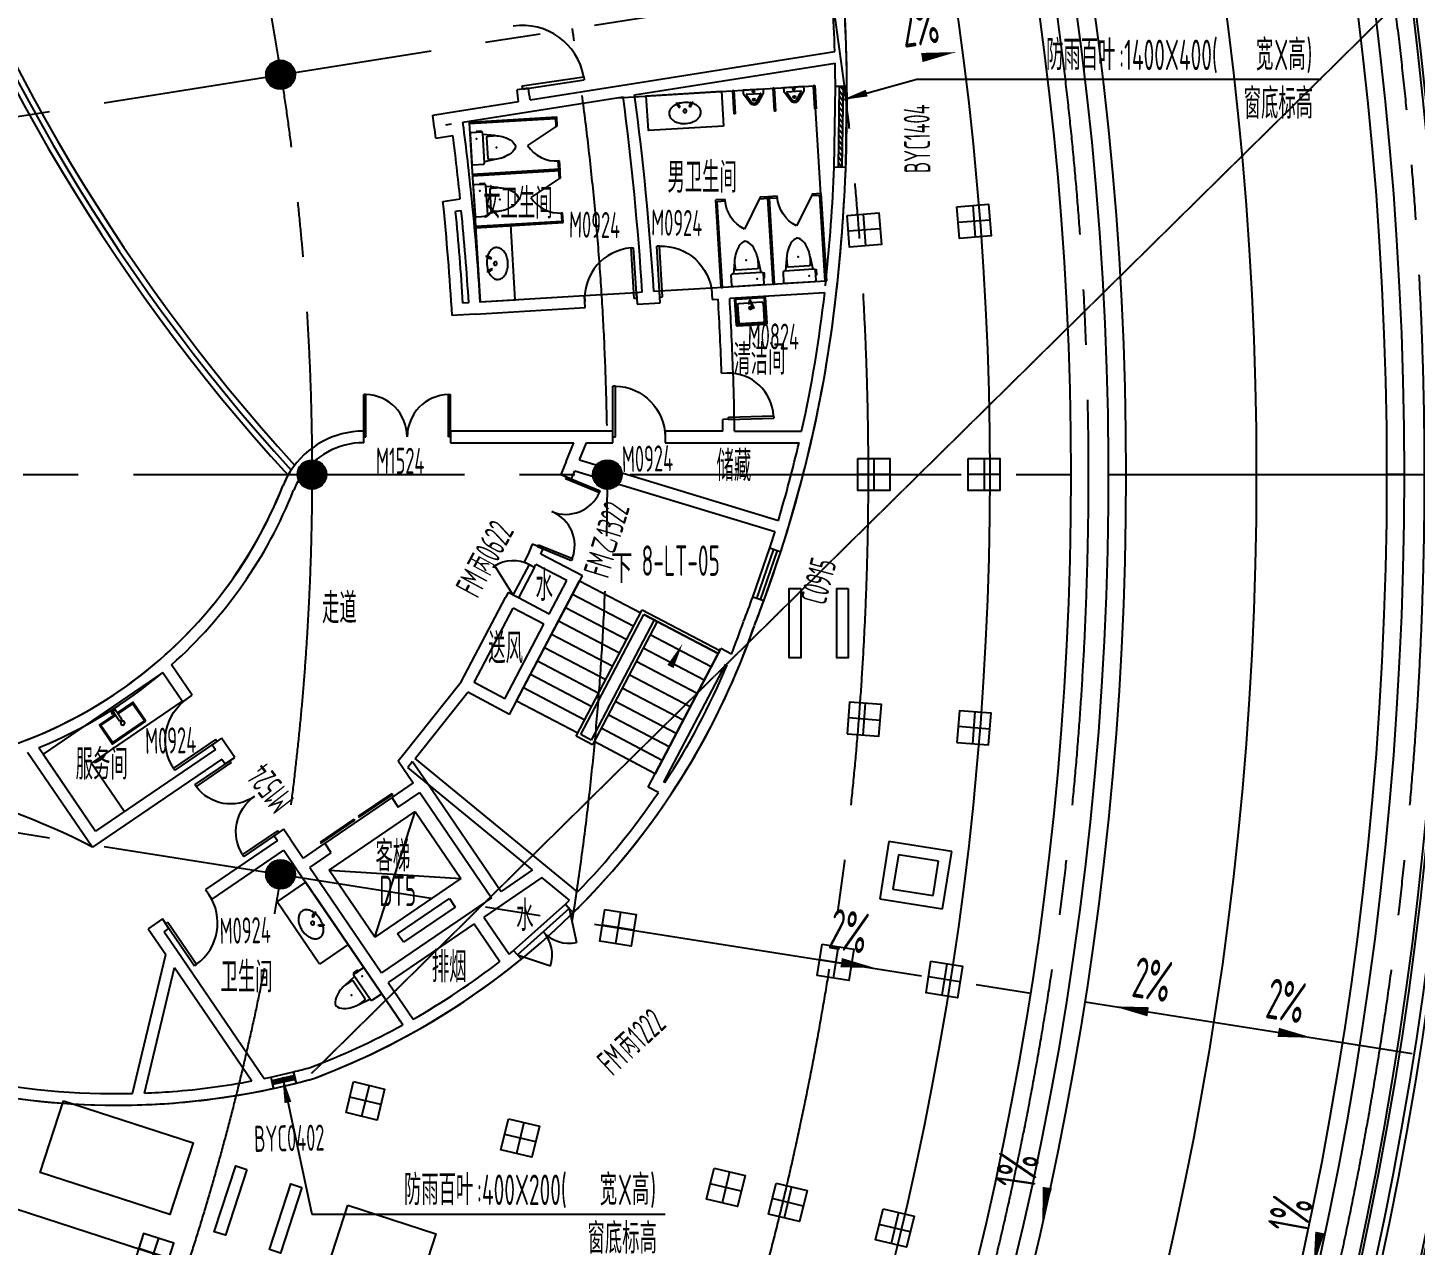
# Model space of a CAD drawing. Extents: x 104132 to 3338343, y -1228862 to 1409848.
# Drawn here: x 768182 to 792132, y 77193 to 98204 of the extents above; entities that cross this region are included whole.
import ezdxf

# ---------------------------------------------------------------- set-up
doc = ezdxf.new("R2010")
doc.units = 0
for name, pattern in [('CENTER', [50.8, 31.75, -6.35, 6.35, -6.35]), ('CENTER2', [28.575, 19.05, -3.175, 3.175, -3.175]), ('DASH', [0.35, 0.25, -0.1])]:
    doc.linetypes.add(name, pattern=pattern)
doc.layers.get('0').update_dxf_attribs({"color": 8})
for name, color, linetype in [('#标注', 8, 'Continuous'), ('#轴线', 8, 'CENTER2'), ('150高门槛', 8, 'Continuous'), ('A-COLS-PLAN-S', 8, 'Continuous'), ('A-FIXT', 8, 'Continuous'), ('A-FLOR-OVHD', 8, 'DASH'), ('A-GLAZ', 8, 'Continuous'), ('A-ROOF', 8, 'Continuous'), ('A-ROOF-DRAN', 8, 'Continuous'), ('A-ROOF-EDGE', 8, 'Continuous'), ('C-NAME', 8, 'Continuous'), ('DIM_LEAD', 8, 'Continuous'), ('DIM_SYMB', 8, 'Continuous'), ('DOTE', 8, 'CENTER'), ('EVTR', 8, 'Continuous'), ('PUB_HATCH', 8, 'Continuous'), ('STAIR', 8, 'Continuous'), ('WALL', 8, 'Continuous'), ('WINDOW', 8, 'Continuous'), ('WINDOW_TEXT', 8, 'Continuous'), ('分水线', 8, 'Continuous'), ('女儿墙', 8, 'Continuous'), ('建-屋面看线', 8, 'Continuous'), ('建-标字-设备', 8, 'Continuous'), ('建-洁具', 8, 'Continuous'), ('柱础', 8, 'Continuous'), ('设备基础', 8, 'Continuous')]:
    doc.layers.add(name, color=color, linetype=linetype)
doc.layers.add('结构板边线', color=8, linetype='Continuous', plot=False)
doc.styles.add('_TCH_DIM', font='SIMPLEX', dxfattribs={"bigfont": 'GBCBIG'})
doc.styles.add('XD2008', font='xd-hzs.shx', dxfattribs={"width": 0.7, "bigfont": 'xd-hztxt.shx'})

# ---------------------------------------------------------------- blocks, each defined once
blk = doc.blocks.new('轴网20240313')
at = {"layer": '#标注', "ltscale": 300}
blk.add_circle((571467.9, -147345.9), 64700, dxfattribs=at)
at = {"layer": '#轴线', "ltscale": 300}
for p, q in [((586579.5, -144952.4), (638334.4, -136755.3)), ((586767.9, -147345.9), (639167.9, -147345.9)), ((586579.5, -149739.3), (638334.4, -157936.5)), ((586019, -152073.9), (635854.4, -168266.3))]:
    blk.add_line(p, q, dxfattribs=at)
for radius in [64700, 63300, 57500, 53700, 44100]:
    blk.add_circle((571467.9, -147345.9), radius, dxfattribs=at)
blk.add_arc((571467.9, -147345.9), 49200, 351, 9, dxfattribs=at)
blk = doc.blocks.new('_YZH')
blk.add_circle((0, 0), 0.5)
at = {"layer": 'PUB_HATCH', "const_width": 0.5}
blk.add_lwpolyline([(-0.25, 0, 1), (0.25, 0, 1)], format="xyb", close=True, dxfattribs=at)
blk = doc.blocks.new('ftttzhuw')
at = {"layer": 'A-COLS-PLAN-S', "xscale": 500, "yscale": 500, "zscale": 500}
for p in [(865025, -340447), (865568, -347346), (870668, -347346), (865025, -354245)]:
    blk.add_blockref('_YZH', p, dxfattribs=at)
blk = doc.blocks.new('$lvtry$00000206')
for points in [[(-253, -220, -0.414214), (-275, -198), (-275, -22, -0.414214), (-253, 0), (253, 0, -0.414214), (275, -22), (275, -198, -0.414214), (253, -220)], [(181, -286), (-181, -286, 0.39219), (-201, -305), (-202, -326), (-204, -363), (-205, -398), (-204, -429), (-201, -459), (-197, -488), (-189, -518), (-180, -550), (-168, -584), (-153, -619), (-135, -654), (-114, -687), (-90, -717), (-63, -741), (-33, -760), (-12, -767, 0.15433), (12, -767), (33, -760), (63, -741), (90, -717), (114, -687), (135, -654), (153, -619), (168, -584), (180, -550), (189, -518), (197, -488), (201, -459), (204, -429), (205, -398), (204, -363), (202, -326), (201, -305, 0.39219)]]:
    blk.add_lwpolyline(points, format="xyb", close=True)
blk.add_lwpolyline([(-275, -120), (-297, -120), (-297, -200), (-275, -200)], close=True)
for points in [[(-205, -428), (-235, -220)], [(205, -428), (235, -220)]]:
    blk.add_lwpolyline(points)
for p in [(-166, -109), (1, -443)]:
    blk.add_point(p)
blk = doc.blocks.new('$TCHSYS$APDOOR2D')
blk.add_line((0.5, 0), (0, 0.866))
blk.add_arc((0.5, 0), 1, 120, 180)
blk = doc.blocks.new('A$C56F85882_M_F')
at = {"layer": 'A-FIXT'}
for p, q in [((-925, 1512), (-925, 0)), ((-900, 1512), (-925, 1512)), ((-900, 1512), (-900, 25)), ((-25, 1512), (-25, 25)), ((0, 1512), (-25, 1512)), ((0, 1512), (0, 0)), ((-762, 25), (-900, 25)), ((-762, 0), (-762, 25)), ((-25, 25), (-162, 25)), ((-162, 25), (-162, 0)), ((-925, 0), (-762, 0)), ((-162, 0), (0, 0))]:
    blk.add_line(p, q, dxfattribs=at)
at = {"layer": 'A-FIXT', "xscale": -1}
blk.add_blockref('$lvtry$00000206', (-462, 1512), dxfattribs=at)
at = {"layer": 'A-FIXT', "xscale": -600, "yscale": -600, "zscale": 25, "rotation": 180.0000000007115}
blk.add_blockref('$TCHSYS$APDOOR2D', (-462, 12), dxfattribs=at)
blk = doc.blocks.new('A$C56F85882')
at = {"layer": 'A-FIXT'}
for p, q in [((0, 1512), (0, 0)), ((25, 1512), (0, 1512)), ((25, 1512), (25, 25)), ((900, 1512), (900, 25)), ((925, 1512), (900, 1512)), ((925, 1512), (925, 0)), ((162, 25), (25, 25)), ((162, 0), (162, 25)), ((900, 25), (762, 25)), ((762, 25), (762, 0)), ((0, 0), (162, 0)), ((762, 0), (925, 0))]:
    blk.add_line(p, q, dxfattribs=at)
blk.add_blockref('$lvtry$00000206', (462, 1512), dxfattribs=at)
at = {"layer": 'A-FIXT', "xscale": -600, "yscale": 600, "zscale": 25, "rotation": 359.9999999992885}
blk.add_blockref('$TCHSYS$APDOOR2D', (462, 12), dxfattribs=at)
blk = doc.blocks.new('$lvtry$00000221')
for p, q in [((-124, -91), (-43, -216)), ((-116, -76), (116, -76)), ((43, -216), (124, -91))]:
    blk.add_line(p, q)
blk.add_lwpolyline([(69, -231, -0.57735), (-69, -231), (-162, -88, -0.145378), (-170, -61), (-170, 0), (170, 0), (170, -61, -0.145378), (162, -88)], format="xyb", close=True)
for centre, radius in [((0, -177), 20), ((0, -38), 17.7)]:
    blk.add_circle(centre, radius)
for centre, radius, start, end in [((-116, -86), 10, 90, 213.0863), ((0, -191), 50, 210, 330), ((116, -86), 10, 326.9137, 90)]:
    blk.add_arc(centre, radius, start, end)
for p in [(0, -38), (0, -177)]:
    blk.add_point(p)
blk = doc.blocks.new('A$C206F0229')
at = {"layer": '建-洁具'}
for p, q in [((0, 25), (400, 25)), ((0, 25), (0, 0)), ((400, 25), (400, 0)), ((0, 0), (400, 0))]:
    blk.add_line(p, q, dxfattribs=at)
at = {"layer": '建-洁具', "extrusion": (0, 0, -1), "xscale": -1, "zscale": -1, "rotation": 269.9999999999999}
blk.add_blockref('$lvtry$00000221', (0, 362), dxfattribs=at)
blk = doc.blocks.new('A$C346B0DA7')
for p, q in [((59, 99), (138, 146)), ((59, 99), (71, 79)), ((71, 79), (150, 126)), ((138, 146), (150, 126)), ((59, -99), (71, -79)), ((59, -99), (138, -146)), ((71, -79), (150, -126)), ((150, -126), (138, -146))]:
    blk.add_line(p, q)
for points in [[(124, 138, 0.012883), (119, 150, 0.028735), (103, 183, 0.038584), (81, 215, 0.043635), (58, 239, 0.046948), (30, 260, 0.060002), (3, 271, 0.075785), (-27, 275, 0.060889), (-62, 271, 0.054586), (-94, 259, 0.054379), (-122, 240, 0.038321), (-146, 217, 0.035303), (-168, 189, 0.040035), (-185, 157, 0.032621), (-200, 118, 0.024635), (-211, 77, 0.053768), (-218, -1), (-216, -39), (-211, -76, 1826.718919)], [(124, 138, 0.012883), (119, 150, 0.028735), (103, 183, 0.038584), (81, 215, 0.043635), (58, 239, 0.046948), (30, 260, 0.060002), (3, 271, 0.075785), (-27, 275, 0.060889), (-62, 271, 0.054586), (-94, 259, 0.054379), (-122, 240, 0.038321), (-146, 217, 0.035303), (-168, 189, 0.040035), (-185, 157, 0.032621), (-200, 118, 0.024635), (-211, 77, 0.053768), (-218, -1), (-216, -39), (-211, -76, 1826.718919)], [(124, 138, 0.012883), (119, 150, 0.028735), (103, 183, 0.038584), (81, 215, 0.043635), (58, 239, 0.046948), (30, 260, 0.060002), (3, 271, 0.075785), (-27, 275, 0.060889), (-62, 271, 0.054586), (-94, 259, 0.054379), (-122, 240, 0.038321), (-146, 217, 0.035303), (-168, 189, 0.040035), (-185, 157, 0.032621), (-200, 118, 0.024635), (-211, 77, 0.053768), (-218, -1), (-216, -39), (-211, -76, 1826.718919)], [(124, 138, 0.012883), (119, 150, 0.028735), (103, 183, 0.038584), (81, 215, 0.043635), (58, 239, 0.046948), (30, 260, 0.060002), (3, 271, 0.075785), (-27, 275, 0.060889), (-62, 271, 0.054586), (-94, 259, 0.054379), (-122, 240, 0.038321), (-146, 217, 0.035303), (-168, 189, 0.040035), (-185, 157, 0.032621), (-200, 118, 0.024635), (-211, 77, 0.053768), (-218, -1), (-216, -39), (-211, -76, 1826.718919)], [(132, -115, 0.025128), (138, -85, 0.042673), (146, 0), (144, 42, 0.021447), (138, 85, 0.025126), (132, 115)], [(132, -115, 0.025128), (138, -85, 0.042673), (146, 0), (144, 42, 0.021447), (138, 85, 0.025126), (132, 115)], [(132, -115, 0.025128), (138, -85, 0.042673), (146, 0), (144, 42, 0.021447), (138, 85, 0.025126), (132, 115)], [(132, -115, 0.025128), (138, -85, 0.042673), (146, 0), (144, 42, 0.021447), (138, 85, 0.025126), (132, 115)], [(-211, -76, 0.02503), (-200, -118, 0.032621), (-185, -157, 0.040035), (-168, -189, 0.035303), (-146, -217, 0.038321), (-122, -240, 0.054379), (-94, -259, 0.054586), (-62, -271, 0.060889), (-27, -275, 0.075785), (3, -271, 0.060002), (30, -260, 0.046948), (58, -239, 0.043635), (81, -215, 0.038584), (103, -183, 0.028735), (119, -150, 0.012881), (124, -138)], [(-211, -76, 0.02503), (-200, -118, 0.032621), (-185, -157, 0.040035), (-168, -189, 0.035303), (-146, -217, 0.038321), (-122, -240, 0.054379), (-94, -259, 0.054586), (-62, -271, 0.060889), (-27, -275, 0.075785), (3, -271, 0.060002), (30, -260, 0.046948), (58, -239, 0.043635), (81, -215, 0.038584), (103, -183, 0.028735), (119, -150, 0.012881), (124, -138)], [(-211, -76, 0.02503), (-200, -118, 0.032621), (-185, -157, 0.040035), (-168, -189, 0.035303), (-146, -217, 0.038321), (-122, -240, 0.054379), (-94, -259, 0.054586), (-62, -271, 0.060889), (-27, -275, 0.075785), (3, -271, 0.060002), (30, -260, 0.046948), (58, -239, 0.043635), (81, -215, 0.038584), (103, -183, 0.028735), (119, -150, 0.012881), (124, -138)], [(-211, -76, 0.02503), (-200, -118, 0.032621), (-185, -157, 0.040035), (-168, -189, 0.035303), (-146, -217, 0.038321), (-122, -240, 0.054379), (-94, -259, 0.054586), (-62, -271, 0.060889), (-27, -275, 0.075785), (3, -271, 0.060002), (30, -260, 0.046948), (58, -239, 0.043635), (81, -215, 0.038584), (103, -183, 0.028735), (119, -150, 0.012881), (124, -138)]]:
    blk.add_lwpolyline(points, format="xyb")
blk.add_lwpolyline([(-29, 0, 0.414221), (0, -29, 0.414221), (29, 0, 0.414221), (0, 29, 0.414221)], format="xyb", close=True)
blk.add_lwpolyline([(-29, 0, 0.414221), (0, -29, 0.414221), (29, 0, 0.414221), (0, 29, 0.414221)], format="xyb", close=True)
blk.add_lwpolyline([(-29, 0, 0.414221), (0, -29, 0.414221), (29, 0, 0.414221), (0, 29, 0.414221)], format="xyb", close=True)
blk.add_lwpolyline([(-29, 0, 0.414221), (0, -29, 0.414221), (29, 0, 0.414221), (0, 29, 0.414221)], format="xyb", close=True)
blk = doc.blocks.new('07018_D1.01$0$sink_700')
for points in [[(-42990431, -29218482), (-42990031, -29218482), (-42990031, -29218809)], [(-42990031, -29218855), (-42990031, -29219182), (-42990431, -29219182), (-42990431, -29218482)], [(-42990411, -29218502), (-42990051, -29218502), (-42990051, -29218809)], [(-42990051, -29218855), (-42990051, -29219162), (-42990411, -29219162), (-42990411, -29218502)]]:
    blk.add_lwpolyline(points)
for points in [[(-42990170, -29218855), (-42990170, -29218809), (-42989968, -29218809), (-42989968, -29218855)], [(-42990004, -29218888), (-42990004, -29218855), (-42989970, -29218855), (-42989970, -29218888)], [(-42989989, -29218888), (-42989985, -29218888), (-42989985, -29218873), (-42989989, -29218873)]]:
    blk.add_lwpolyline(points, close=True)
for radius in [35, 32.5]:
    blk.add_circle((-42990231, -29218832), radius)
blk = doc.blocks.new('A$C2cc478ce')
blk.add_lwpolyline([(0, 0), (0, 550), (550, 550), (550, 0)], close=True)
for points in [[(275, 550), (275, 0)], [(0, 275), (550, 275)]]:
    blk.add_lwpolyline(points)
blk = doc.blocks.new('wdmqzc')
at = {"layer": '柱础'}
for p, rotation in [((41160, 316), 274.4999999999978), ((39266, 166), 274.4999999999978), ((39453, -4032), 270), ((41353, -4032), 270), ((35083, -11814), 260.9999999999978), ((38837, -12409), 260.9999999999978), ((40713, -12706), 260.9999999999978), ((30745, -14784), 256.499999999998), ((33419, -15426), 256.499999999998), ((36968, -16278), 256.499999999998), ((38038, -16535), 256.499999999998), ((39885, -16979), 256.499999999998)]:
    blk.add_blockref('A$C2cc478ce', p, dxfattribs=dict(at, rotation=rotation))
for p, xscale, rotation in [((39266, -8781), -0.9999999999999976, 265.4999999999978), ((41160, -8930), -0.9999999999999976, 265.4999999999978), ((26952, -17926), -0.9999999999999988, 251.999999999998)]:
    blk.add_blockref('A$C2cc478ce', p, dxfattribs=dict(at, xscale=xscale, rotation=rotation))
blk = doc.blocks.new('$DorLib2D$00000002')
for p, q in [((-0.5, 0), (-0.5, 0.4875)), ((-0.475, 0.4875), (-0.5, 0.4875)), ((-0.475, 0), (-0.475, 0.4875)), ((0.475, 0), (0.475, 0.4875)), ((0.475, 0.4875), (0.5, 0.4875)), ((0.5, 0), (0.5, 0.4875)), ((-0.5, 0), (-0.475, 0)), ((0.5, 0), (0.475, 0))]:
    blk.add_line(p, q)
for centre, start, end in [((-0.4875, 0), 0, 88.53072), ((0.4875, 0), 91.46928, 180)]:
    blk.add_arc(centre, 0.4875, start, end)
blk = doc.blocks.new('$DorLib2D$00000001')
for p, q in [((0.45, 0.975), (0.5, 0.975)), ((0.45, 0), (0.45, 0.975)), ((0.5, 0), (0.5, 0.975)), ((0.5, 0), (0.45, 0))]:
    blk.add_line(p, q)
blk.add_arc((0.475, 0), 0.975, 91.4693, 180)
blk = doc.blocks.new('$lvtry$00000190')
for p, q in [((-220, -119, 0), (-220, -428, 0)), ((-25, -99, 0), (-199, -99, 0)), ((-16, -64, 0), (-29, -112, 0)), ((-13, -117, 0), (-29, -112, 0)), ((-16, -64, 0), (-1, -69, 0)), ((-1, -69, 0), (-13, -117, 0)), ((3, -99, 0), (-9, -99, 0)), ((-3, -84, 0), (42, -201, 0)), ((13, -78, 0), (58, -194, 0)), ((201, -99, 0), (21, -99, 0)), ((58, -194, 0), (42, -201, 0)), ((221, -119, 0), (221, -428, 0)), ((201, -448, 0), (-199, -448, 0))]:
    blk.add_line(p, q)
at = {"elevation": 0}
for points in [[(-243, 0), (243, 0, -0.414214), (263, -20), (263, -466, -0.414214), (243, -486), (-243, -486, -0.414214), (-263, -466), (-263, -20, -0.414214)], [(-244, -450), (-244, -36, -0.414214), (-224, -16), (225, -16, -0.414214), (246, -36), (246, -450, -0.414214), (225, -470), (-224, -470, -0.414214)]]:
    blk.add_lwpolyline(points, format="xyb", close=True, dxfattribs=at)
for radius in [24.2, 19.3]:
    blk.add_circle((1, -184, 0), radius)
for centre, radius, start, end in [((-199, -119, 0), 20.2, 90, 180), ((-1, -69, 0), 15.9, 254.4287, 164.4287), ((201, -119, 0), 20.2, 0, 90), ((-199, -428, 0), 20.2, 180, 270), ((201, -428, 0), 20.2, 270, 0)]:
    blk.add_arc(centre, radius, start, end)
for p in [(-1, -69, 0), (1, -184, 0)]:
    blk.add_point(p)
blk = doc.blocks.new('$DORLIB2D$00000127')
for points in [[(-0.533, 0.795), (-0.533, 0.69)], [(-0.033, 0.795), (-0.533, 0.795)], [(-0.033, 0.69), (-0.533, 0.69)], [(-0.033, 0.795), (-0.033, 0.69)], [(0.533, 0.795), (0.033, 0.795)], [(0.033, 0.795), (0.033, 0.69)], [(0.533, 0.69), (0.033, 0.69)], [(0.533, 0.795), (0.533, 0.69)], [(0.5, 0.5), (-0.5, 0.5)]]:
    blk.add_lwpolyline(points)
blk = doc.blocks.new('$DorLib2D$00000231')
for p, q in [((-0.5, 0), (-0.25, 0.433)), ((0.5, 0), (0.25, 0.433))]:
    blk.add_line(p, q)
for centre, start, end in [((-0.5, 0), 0, 60), ((0.5, 0), 120, 180)]:
    blk.add_arc(centre, 0.5, start, end)
blk = doc.blocks.new('$WINLIB2D$00000039')
for points in [[(-0.5, 0.5), (-0.5, -0.5)], [(0.5, 0.5), (-0.5, 0.5)], [(0.5, -0.5), (0.5, 0.5)], [(-0.5, 0.167), (0.5, 0.167)], [(-0.452, -0.167), (-0.5, 0.084)], [(-0.384, -0.167), (-0.448, 0.167)], [(-0.316, -0.167), (-0.38, 0.167)], [(-0.248, -0.167), (-0.312, 0.167)], [(-0.18, -0.167), (-0.244, 0.167)], [(-0.112, -0.167), (-0.176, 0.167)], [(-0.044, -0.167), (-0.108, 0.167)], [(0.024, -0.167), (-0.04, 0.167)], [(0.092, -0.167), (0.028, 0.167)], [(0.16, -0.167), (0.096, 0.167)], [(0.228, -0.167), (0.164, 0.167)], [(0.296, -0.167), (0.232, 0.167)], [(0.364, -0.167), (0.3, 0.167)], [(0.432, -0.167), (0.368, 0.167)], [(0.5, -0.167), (0.436, 0.167)], [(-0.5, -0.167), (0.5, -0.167)], [(0.5, -0.5), (-0.5, -0.5)]]:
    blk.add_lwpolyline(points)
blk = doc.blocks.new('$DorLib2D$00000228')
blk.add_line((0.5, 0), (0, 0.866))
blk.add_arc((0.5, 0), 1, 120, 180)
blk = doc.blocks.new('$WINLIB2D$00000001')
for points in [[(-0.5, 0.5), (-0.5, -0.5)], [(-0.5, 0.5), (0.5, 0.5)], [(0.5, -0.5), (0.5, 0.5)], [(0.5, 0.167), (-0.5, 0.167)], [(0.5, -0.167), (-0.5, -0.167)], [(-0.5, -0.5), (0.5, -0.5)]]:
    blk.add_lwpolyline(points)

msp = doc.modelspace()

# ---------------------------------------------------------------- linework, layer by layer
at = {"layer": '150高门槛'}
for points in [[(776930, 88896), (776651, 88365), (776563, 88412), (776841, 88943)], [(776568, 82277), (777463, 83077), (777529, 83003), (776635, 82202)]]:
    msp.add_lwpolyline(points, close=True, dxfattribs=at)
at = {"layer": 'A-FIXT'}
for p, q in [((781766, 97205), (781741, 97204)), ((781741, 97204), (781765, 96804)), ((781766, 97205), (781790, 96806)), ((781790, 96806), (781765, 96804))]:
    msp.add_line(p, q, dxfattribs=at)
for points in [[(778361, 96997), (781753, 97204)], [(781753, 97204), (781960, 93832)], [(775804, 96563), (775994, 93467)], [(770512, 87078), (768446, 85670), (769354, 84338)], [(770850, 86582), (769280, 85512), (769850, 84676)], [(774658, 80995), (773138, 83226)]]:
    msp.add_lwpolyline(points, dxfattribs=at)
for points in [[(780193, 96508), (778895, 96428), (778859, 97027), (780156, 97107)], [(776513, 94802), (776592, 93504), (775994, 93467), (775914, 94765)], [(773217, 82044), (772485, 83118), (772981, 83456), (773713, 82382)]]:
    msp.add_lwpolyline(points, close=True, dxfattribs=at)
at = {"layer": 'A-FLOR-OVHD', "ltscale": 5}
msp.add_line((773087, 80165), (815313, 121784), dxfattribs=at)
at = {"layer": 'A-GLAZ'}
for radius, start, end in [(32750, 173.6318, 222.3682), (32650, 173.6829, 222.3171), (32550, 173.7214, 222.2786)]:
    msp.add_arc((796871, 112550), radius, start, end, dxfattribs=at)
at = {"layer": 'A-ROOF'}
for radius in [64000, 63600, 57200, 55800]:
    msp.add_circle((728988, 90493), radius, dxfattribs=at)
at = {"layer": 'A-ROOF-DRAN'}
for radius in [62950, 62650, 58150]:
    msp.add_circle((728988, 90493), radius, dxfattribs=at)
for start, end in [(71.70287, 323.55602), (331.36515, 71.40574)]:
    msp.add_arc((728988, 90493), 57850, start, end, dxfattribs=at)
at = {"layer": 'A-ROOF-EDGE'}
msp.add_circle((728988, 90493), 65000, dxfattribs=at)
at = {"layer": 'DIM_LEAD'}
for p, q in [((782230, 96957), (783527, 97316)), ((783527, 97316), (790510, 97316)), ((772579, 80097), (773088, 77730)), ((773088, 77730), (779182, 77730))]:
    msp.add_line(p, q, dxfattribs=at)
for points in [[(782230, 96957, 0, 120, 0), (782664, 97077, 0, 0, 0)], [(772579, 80097, 0, 120, 0), (772673, 79657, 0, 0, 0)]]:
    msp.add_lwpolyline(points, format="xyseb", dxfattribs=at)
at = {"layer": 'DIM_SYMB'}
for points in [[(783085, 97606, 0, 0, 0), (784208, 97784, 0, 160, 0), (783615, 97690, 0, 0, 0)], [(778322, 88482, 0, 0, 0), (776861, 85697, 0, 0, 0), (778145, 85024, 0, 0, 0), (779485, 87578, 0, 120, 0), (779276, 87180, 0, 0, 0)], [(781691, 82154, 0, 0, 0), (782814, 81976, 0, 160, 0), (782222, 82070, 0, 0, 0)], [(788051, 81138, 0, 0, 0), (786928, 81316, 0, 160, 0), (787521, 81222, 0, 0, 0)], [(789237, 80951, 0, 0, 0), (790359, 80773, 0, 160, 0), (789767, 80867, 0, 0, 0)], [(785925, 79177, 0, 0, 0), (785695, 77595, 0, 160, 0), (785781, 78188, 0, 0, 0)], [(790666, 78395, 0, 0, 0), (790377, 76823, 0, 160, 0), (790485, 77413, 0, 0, 0)]]:
    msp.add_lwpolyline(points, format="xyseb", dxfattribs=at)
at = {"layer": 'EVTR'}
for p, q in [((773383, 83665), (774870, 84679)), ((774171, 82508), (774870, 84679)), ((774870, 84679), (775659, 83522)), ((774171, 82508), (773383, 83665)), ((773383, 83665), (775659, 83522)), ((775659, 83522), (774171, 82508)), ((774567, 82566), (775460, 83175)), ((775460, 83175), (775558, 83030)), ((775558, 83030), (774666, 82422)), ((774666, 82422), (774567, 82566))]:
    msp.add_line(p, q, dxfattribs=at)
at = {"layer": 'STAIR'}
for p, q in [((776621, 86586), (777708, 88658)), ((777708, 88658), (778762, 88105)), ((777587, 88427), (778641, 87874)), ((777466, 88197), (778520, 87644)), ((777647, 85979), (778790, 88158)), ((778790, 88158), (780127, 87456)), ((777346, 87967), (778399, 87414)), ((777728, 86005), (778815, 88077)), ((777728, 86005), (778815, 88077)), ((778992, 87984), (777905, 85912)), ((778992, 87984), (777905, 85912)), ((779045, 87956), (777930, 85831)), ((778815, 88077), (780099, 87403)), ((778992, 87984), (778815, 88077)), ((779045, 87956), (778992, 87984)), ((779045, 87956), (778992, 87984)), ((780099, 87403), (779045, 87956)), ((777225, 87737), (778279, 87184)), ((779978, 87173), (778924, 87726)), ((777104, 87506), (778158, 86954)), ((779857, 86943), (778804, 87496)), ((780127, 87456), (780099, 87403)), ((776983, 87276), (778037, 86723)), ((779737, 86712), (778683, 87265)), ((780099, 87403), (779012, 85331)), ((776862, 87046), (777916, 86493)), ((779616, 86482), (778562, 87035)), ((776742, 86816), (777795, 86263)), ((779495, 86252), (778441, 86805)), ((776621, 86586), (777675, 86033)), ((779374, 86022), (778320, 86575)), ((779253, 85792), (778200, 86344)), ((777905, 85912), (777728, 86005)), ((779133, 85561), (778079, 86114)), ((777930, 85831), (777647, 85979)), ((779012, 85331), (777958, 85884))]:
    msp.add_line(p, q, dxfattribs=at)
at = {"layer": 'WALL'}
for p, q in [((778530, 97226), (782111, 97793)), ((778657, 97044), (782117, 97592)), ((776825, 97160), (776627, 97130)), ((776783, 96747), (778460, 97013)), ((776853, 96961), (778530, 97226)), ((782123, 97196), (782323, 97193)), ((775566, 96757), (776655, 96929)), ((775173, 96694), (775566, 96757)), ((775397, 96527), (775496, 96543)), ((775397, 96527), (775496, 96543)), ((775397, 96527), (775397, 96527)), ((775496, 96543), (775496, 96543)), ((775693, 96574), (776783, 96747)), ((775225, 96298), (775521, 96345)), ((782302, 95793), (782102, 95796)), ((775349, 95204), (775646, 95251)), ((775567, 95036), (775666, 95051)), ((779088, 93657), (778988, 93650)), ((779100, 93457), (779088, 93657)), ((780186, 93724), (779986, 93712)), ((779986, 93712), (779998, 93512)), ((781960, 93832), (780186, 93724)), ((775794, 93455), (775694, 93449)), ((777790, 93577), (775994, 93467)), ((777802, 93378), (777790, 93577)), ((778788, 93638), (778688, 93632)), ((778688, 93632), (778701, 93433)), ((778701, 93433), (778900, 93445)), ((778900, 93445), (779100, 93457)), ((779998, 93512), (780098, 93518)), ((781938, 93630), (780298, 93530)), ((775906, 93262), (775507, 93237)), ((775906, 93262), (777802, 93378)), ((780158, 92242), (780358, 92247)), ((780379, 91447), (780179, 91442)), ((773981, 91043), (773981, 91243)), ((777759, 91243), (775481, 91243)), ((775481, 91243), (775481, 91043)), ((775481, 91043), (777610, 91043)), ((777477, 90719), (777610, 91043)), ((777704, 90745), (777826, 91043)), ((778282, 91243), (777759, 91243)), ((777826, 91043), (778282, 91043)), ((778282, 91043), (778282, 91243)), ((780182, 91243), (779182, 91243)), ((779182, 91243), (779182, 91043)), ((779182, 91043), (780283, 91043)), ((780283, 91043), (781495, 91043)), ((780382, 91243), (781540, 91243)), ((777477, 90719), (777384, 90493)), ((777569, 90417), (777627, 90559)), ((777627, 90559), (781080, 89510)), ((777704, 90745), (781139, 89701)), ((777384, 90493), (777569, 90417)), ((776820, 89118), (776753, 88989)), ((776891, 89290), (776820, 89118)), ((777076, 89215), (776891, 89290)), ((777038, 89122), (777076, 89215)), ((777755, 88746), (777038, 89122)), ((780991, 89227), (781180, 89162)), ((776753, 88989), (776930, 88896)), ((776930, 88896), (776953, 88941)), ((777485, 88662), (776953, 88941)), ((777183, 88086), (777485, 88662)), ((777313, 87905), (777755, 88746)), ((776474, 88458), (776428, 88370)), ((776651, 88365), (776474, 88458)), ((780886, 88311), (780697, 88376)), ((775665, 86917), (776428, 88370)), ((775885, 86904), (776558, 88188)), ((777090, 87909), (776558, 88188)), ((777183, 88086), (776651, 88365)), ((776416, 86625), (777090, 87909)), ((776500, 86355), (777313, 87905)), ((778891, 85101), (780145, 87492)), ((780329, 87395), (780145, 87492)), ((771022, 86685), (770664, 87210)), ((779161, 85185), (780230, 87222)), ((780253, 87209), (780230, 87222)), ((770512, 87078), (770857, 86572)), ((774650, 85643), (775665, 86917)), ((774868, 85595), (775776, 86735)), ((776500, 86355), (775776, 86735)), ((776416, 86625), (775885, 86904)), ((770857, 86572), (771022, 86685)), ((768371, 85780), (769354, 84338)), ((771420, 85746), (769354, 84338)), ((771529, 85941), (771364, 85829)), ((771364, 85829), (771420, 85746)), ((771642, 85776), (771529, 85941)), ((771754, 85611), (771642, 85776)), ((768180, 85705), (769301, 84060)), ((771533, 85581), (769301, 84060)), ((771533, 85581), (771589, 85498)), ((771589, 85498), (771754, 85611)), ((774578, 85552), (774650, 85643)), ((774578, 85552), (774837, 85171)), ((774826, 85543), (774743, 85439)), ((774826, 85543), (775059, 85201)), ((777126, 83739), (774868, 85595)), ((776896, 83670), (774743, 85439)), ((774837, 85171), (774466, 84917)), ((775059, 85201), (776354, 83300)), ((779067, 85008), (778891, 85101)), ((779178, 85176), (779161, 85185)), ((774466, 84917), (774578, 84752)), ((774578, 84752), (774950, 85005)), ((774950, 85005), (776189, 83188)), ((772599, 84371), (772434, 84259)), ((772712, 84206), (772599, 84371)), ((772490, 84176), (771250, 83331)), ((772434, 84259), (772490, 84176)), ((772712, 84206), (772937, 83875)), ((773309, 84129), (772937, 83875)), ((773421, 83964), (773309, 84129)), ((783044, 84159), (782888, 83171)), ((784131, 83987), (783044, 84159)), ((771363, 83166), (772603, 84011)), ((772603, 84011), (772828, 83680)), ((773049, 83710), (773421, 83964)), ((783210, 83930), (783117, 83337)), ((783902, 83821), (783210, 83930)), ((783974, 82999), (784131, 83987)), ((772828, 83680), (774180, 81697)), ((773049, 83710), (774288, 81892)), ((776896, 83670), (776354, 83300)), ((777673, 83290), (777126, 83739)), ((783808, 83228), (783902, 83821)), ((777057, 83537), (776384, 83079)), ((777533, 83147), (777057, 83537)), ((771250, 83331), (771363, 83166)), ((776189, 83188), (775859, 82962)), ((782888, 83171), (783974, 82999)), ((783117, 83337), (783808, 83228)), ((775859, 82962), (774288, 81892)), ((776384, 83079), (776054, 82853)), ((777463, 83077), (777596, 82928)), ((770507, 82824), (770259, 82655)), ((770259, 82655), (770563, 82209)), ((770619, 82659), (770507, 82824)), ((770537, 82603), (770619, 82659)), ((775889, 82741), (774401, 81727)), ((775889, 82741), (776332, 82090)), ((776054, 82853), (776490, 82214)), ((770537, 82603), (770753, 82285)), ((769988, 79812), (770563, 82209)), ((770753, 82285), (772263, 80070)), ((776702, 82128), (776568, 82277)), ((770195, 79818), (770715, 81986)), ((770715, 81986), (772050, 80028)), ((774180, 81697), (774658, 80995)), ((774401, 81727), (774834, 81092)), ((772426, 79900), (772381, 80095)), ((772770, 80185), (772816, 79991))]:
    msp.add_line(p, q, dxfattribs=at)
for centre, radius, start, end in [((752722, 96936), 29402, 1.6715, 4.9647), ((752722, 96936), 29602, 1.5007, 4.9646), ((752722, 96936), 29402, 0.5063, 1.2784), ((752722, 96936), 29602, 0.4971, 1.5007), ((728988, 90493), 48100, 7.6895, 7.9313), ((728988, 90493), 48300, 7.695, 7.934), ((728988, 90493), 49900, 3.6136, 7.5071), ((728988, 90493), 50100, 3.6132, 7.5131), ((728988, 90493), 46600, 7.1554, 7.6474), ((728988, 90493), 47100, 7.2932, 7.4183), ((728988, 90493), 46900, 5.822, 7.1672), ((728988, 90493), 47100, 5.7067, 7.2932), ((752722, 96936), 29402, 353.9076, 357.7778), ((752722, 96936), 29602, 353.9083, 357.7871), ((728988, 90493), 46600, 3.3759, 5.8015), ((728988, 90493), 47100, 3.6205, 5.7067), ((728988, 90493), 46800, 3.6212, 5.57), ((728988, 90493), 46900, 3.621, 5.5773), ((759690, 96112), 22586, 347.2348, 353.9395), ((759690, 96112), 22386, 353.9395, 354.1124), ((759690, 96112), 22586, 353.9395, 354.1115), ((728988, 90493), 51200, 1.9571, 3.3869), ((728988, 90493), 51400, 1.9553, 3.3873), ((759690, 96112), 22386, 347.4391, 353.6367), ((728988, 90493), 51200, 0.8393, 1.0618), ((728988, 90493), 51400, 0.8361, 1.0636), ((773981, 89743), 1500, 90, 147.6503), ((773981, 89743), 1300, 90, 147.6503), ((759690, 96112), 22386, 343.3604, 346.9142), ((759690, 96112), 22586, 343.1044, 347.2348), ((773981, 89743), 1500, 147.6503, 158.3545), ((765361, 93164), 7773, 311.0512, 338.3545), ((773981, 89743), 1300, 147.6503, 158.3545), ((765361, 93164), 7973, 311.69, 338.3545), ((759690, 96112), 22386, 342.0892, 342.8485), ((759690, 96112), 22586, 342.079, 343.1044), ((759690, 96112), 22386, 338.6292, 339.7856), ((759690, 96112), 22586, 338.6396, 339.7958), ((768616, 92061), 12608, 338.2811, 340.9905), ((768616, 92061), 12808, 337.7809, 340.9721), ((765361, 93164), 7773, 291.275, 311.0512), ((768616, 92061), 12608, 326.9015, 337.3681), ((768616, 92061), 12808, 326.4912, 337.7809), ((765361, 93164), 7973, 292.1769, 310.2429), ((764161, 74286), 11044, 62.2607, 93.8409), ((768616, 92061), 12608, 315.9204, 325.9879), ((768616, 92061), 12808, 315.5047, 326.4912), ((768616, 92061), 12608, 314.5593, 315.0078), ((768616, 92061), 12808, 314.5166, 315.5047), ((768616, 92061), 12608, 308.6451, 309.104), ((768616, 92061), 12608, 299.5468, 307.7341), ((768616, 92061), 12808, 299.1316, 308.1586), ((768616, 92061), 12808, 308.1586, 309.1467), ((768616, 92061), 12608, 290.6211, 298.6342), ((768616, 92061), 12808, 290.5801, 299.1316), ((769713, 92417), 12608, 284.0336, 285.3789), ((769713, 92417), 12608, 257.9886, 271.2491), ((769713, 92417), 12608, 274.4134, 280.6822), ((769713, 92417), 12608, 281.6703, 282.2158), ((769713, 92417), 12808, 284.0194, 285.4199), ((769713, 92417), 12808, 258.3971, 271.5969), ((769713, 92417), 12608, 272.191, 274.4134), ((769713, 92417), 12808, 274.4134, 281.3694), ((769713, 92417), 12808, 281.3694, 282.23), ((769713, 92417), 12808, 271.5969, 274.4134)]:
    msp.add_arc(centre, radius, start, end, dxfattribs=at)
at = {"layer": 'WINDOW'}
for p, q in [((779986, 93712), (779088, 93657)), ((778688, 93632), (777790, 93577))]:
    msp.add_line(p, q, dxfattribs=at)
msp.add_arc((728988, 90493), 51400, 1.0636, 1.9553, dxfattribs=at)
at = {"layer": '分水线'}
for points in [[(786838, 90493), (787138, 90493)], [(791938, 90493), (791638, 90493)]]:
    msp.add_lwpolyline(points, dxfattribs=at)
msp.add_circle((728988, 90493), 60400, dxfattribs=at)
at = {"layer": '女儿墙'}
for radius in [63900, 63650]:
    msp.add_circle((728988, 90493), radius, dxfattribs=at)
at = {"layer": '结构板边线', "ltscale": 2}
msp.add_circle((728988, 90493), 64650, dxfattribs=at)
for centre, radius, start, end in [((796871, 112550), 32750, 173.6318, 222.3682), ((752722, 96936), 29602, 353.9083, 4.9646), ((759690, 96112), 22586, 338.6396, 354.1115), ((765361, 93164), 7773, 305.5933, 338.3545), ((773981, 89743), 1500, 150.5916, 158.3545), ((768616, 92061), 12808, 290.5801, 340.9721), ((765361, 93164), 7773, 283.0285, 305.5933), ((769713, 92417), 12808, 235.0279, 285.4199)]:
    msp.add_arc(centre, radius, start, end, dxfattribs=at)
at = {"layer": '设备基础'}
for points in [[(781526, 88524), (781526, 87328), (781326, 87328), (781326, 88524)], [(782346, 88524), (782346, 87328), (782146, 87328), (782146, 88524)], [(768799, 79687), (771035, 78960), (770633, 77724), (768398, 78450)], [(771962, 78501), (771593, 77364), (771402, 77426), (771772, 78563)], [(772913, 78192), (772544, 77055), (772353, 77117), (772723, 78254)], [(773706, 77882), (775228, 77388), (774888, 76342), (773366, 76836)]]:
    msp.add_lwpolyline(points, close=True, dxfattribs=at)

# ---------------------------------------------------------------- block references
at = {"layer": 'A-FIXT'}
for name, p, rotation in [('A$C206F0229', (780344, 97118), 273.4988116308035), ('A$C206F0229', (781042, 97161), 273.4988116308035), ('A$C346B0DA7', (779526, 96768), 93.49912080304249), ('A$C56F85882_M_F', (777313, 96666), 93.4988116299246), ('A$C56F85882_M_F', (777368, 95768), 93.4988116299246), ('A$C56F85882', (781880, 95343), 183.4988116313356), ('A$C56F85882', (780981, 95288), 183.4988116313356), ('A$C346B0DA7', (776253, 94134), 183.499120801925), ('$lvtry$00000190', (780647, 93552, 0), 3.498811631186546), ('A$C346B0DA7', (773099, 82750), 34.27675865305686), ('$lvtry$00000206', (774137, 81760), 304.276449481048)]:
    msp.add_blockref(name, p, dxfattribs=dict(at, rotation=rotation))
at = {"layer": 'A-FIXT', "xscale": -1, "rotation": 304.2764494803241}
msp.add_blockref('07018_D1.01$0$sink_700', (702698, 52065966), dxfattribs=at)
at = {"layer": 'DOTE'}
msp.add_blockref('轴网20240313', (157520, 237839), dxfattribs=at)
at = {"layer": 'WINDOW'}
for name, p, xscale, yscale, zscale, rotation in [('$DorLib2D$00000001', (776644, 97689), -1100, -1100, -1100, 98.58650015500282), ('$WINLIB2D$00000039', (782212, 96494), -1400, 200, -1400, 89.14207230600628), ('$DorLib2D$00000001', (778245, 93505), -900, -900, -900, 183.4988116311784), ('$DorLib2D$00000001', (779543, 93584), 900, -900, 900, 183.4988116311778), ('$DorLib2D$00000001', (780268, 91844), -800.0000000000001, -800.0000000000001, -800.0000000000001, 91.50944973976644), ('$DorLib2D$00000002', (777230, 89854), -1300, -1300, -1300, 67.70244960200486), ('$DorLib2D$00000228', (776702, 88677), -600, 600, -600, 62.31463187712231), ('$WINLIB2D$00000001', (780939, 88769), 900.0000000000001, -200, 900.0000000000001, 70.93739871953994), ('$DorLib2D$00000001', (771193, 86257), 900, -900, 900, 304.2764494811344), ('$DorLib2D$00000002', (772094, 84935), 1500, -1500, 1500, 304.2764494811343), ('$DORLIB2D$00000127', (773943, 84440), 1400, -200, 1400, 214.2764494811319), ('$DorLib2D$00000001', (770935, 82995), 900.0000000000001, 900.0000000000001, 900.0000000000001, 214.2764494811342), ('$DorLib2D$00000231', (777082, 82602), -1200, -1200, -1200, 41.83164607486187), ('$WINLIB2D$00000039', (772598, 80043), -399.9999999999999, -200, -399.9999999999999, 13.12467144921875)]:
    msp.add_blockref(name, p, dxfattribs=dict(at, xscale=xscale, yscale=yscale, zscale=zscale, rotation=rotation))
for name, p, xscale, yscale, zscale in [('$DorLib2D$00000001', (778732, 91143), -900, 900, -900), ('$DorLib2D$00000002', (774731, 91143), 1500, 1500, 1500)]:
    msp.add_blockref(name, p, dxfattribs=dict(at, xscale=xscale, yscale=yscale, zscale=zscale))
at = {"layer": '建-屋面看线'}
msp.add_blockref('ftttzhuw', (-92480, 437839), dxfattribs=at)
at = {"layer": '柱础'}
msp.add_blockref('wdmqzc', (743060, 94800), dxfattribs=at)

# ---------------------------------------------------------------- texts
at = {"layer": 'C-NAME', "style": 'XD2008', "width": 0.6}
for s, p in [('男卫生间', (779225, 95357)), ('女卫生间', (776043, 94910)), ('清洁间', (780363, 92216)), ('储藏', (780071, 90380)), ('8-LT-05', (778777, 88745)), ('走道', (773262, 87924)), ('服务间', (769009, 85230)), ('客梯', (774185, 83643)), ('DT5', (774250, 83045)), ('卫生间', (771510, 81556))]:
    msp.add_text(s, height=525, dxfattribs=at).set_placement(p)
at = {"layer": 'DIM_LEAD', "style": 'XD2008', "width": 0.6}
for s, p in [('防雨百叶', (785760, 97473)), (':1400X400(', (787020, 97473)), ('宽', (789383, 97473)), ('X', (789698, 97473)), ('高', (789940, 97473)), (')', (790255, 97473)), ('窗底标高', (789171, 96633)), ('防雨百叶', (774675, 77887)), (':400X200(', (775935, 77887)), ('宽', (778055, 77887)), ('X', (778370, 77887)), ('高', (778612, 77887)), (')', (778927, 77887)), ('窗底标高', (777844, 77047))]:
    msp.add_text(s, height=525, dxfattribs=at).set_placement(p)
at = {"layer": 'DIM_SYMB', "style": 'XD2008', "width": 0.6}
for s, rotation, p in [('2%%%', 9, (783310, 97854)), ('2%%%', 351, (781982, 82320)), ('2%%%', 351, (787220, 81483)), ('2%%%', 351, (789528, 81117)), ('1%%%', 81.719, (785562, 78144)), ('1%%%', 79.5634, (790265, 77377))]:
    msp.add_text(s, height=700, rotation=rotation, dxfattribs=at).set_placement(p)
at = {"layer": 'DIM_SYMB', "style": '_TCH_DIM'}
msp.add_text('下', height=506, dxfattribs=at).set_placement((778253, 88622))
at = {"layer": 'WINDOW_TEXT', "style": 'XD2008', "width": 0.6}
for s, rotation, p in [('BYC1404', 90.625, (783763, 95697)), ('M0924', 359.1501, (777522, 94584)), ('M0924', 359.1501, (778940, 94619)), ('M0824', 359.1501, (780606, 92659)), ('M1524', 359.5977, (774191, 90509)), ('M0924', 1.1861, (778443, 90534)), ('1322', 73.0074, (778406, 89360)), ('0622', 61.6476, (776284, 88961)), ('乙', 73.0074, (778327, 89102)), ('丙', 61.6476, (776156, 88724)), ('FM', 73.0074, (778200, 88685)), ('FM', 61.6476, (775949, 88340)), ('C0915', 75.0249, (781948, 88223)), ('M0924', 1.1861, (770213, 85670)), ('M1524', 127.9321, (772800, 84889)), ('M0924', 1.1861, (771499, 82392)), ('1222', 42.861, (778798, 80577)), ('丙', 42.861, (778600, 80393)), ('FM', 42.861, (778281, 80097)), ('BYC0402', 1.1861, (772094, 78803))]:
    msp.add_text(s, height=450, rotation=rotation, dxfattribs=at).set_placement(p)
at = {"layer": '建-标字-设备', "style": 'XD2008', "width": 0.6}
for s, p in [('水', (776948, 88311)), ('送风', (776131, 87233)), ('水', (776614, 82617)), ('排烟', (775157, 81731))]:
    msp.add_text(s, height=525, dxfattribs=at).set_placement(p)

doc.saveas('drawing.dxf')
